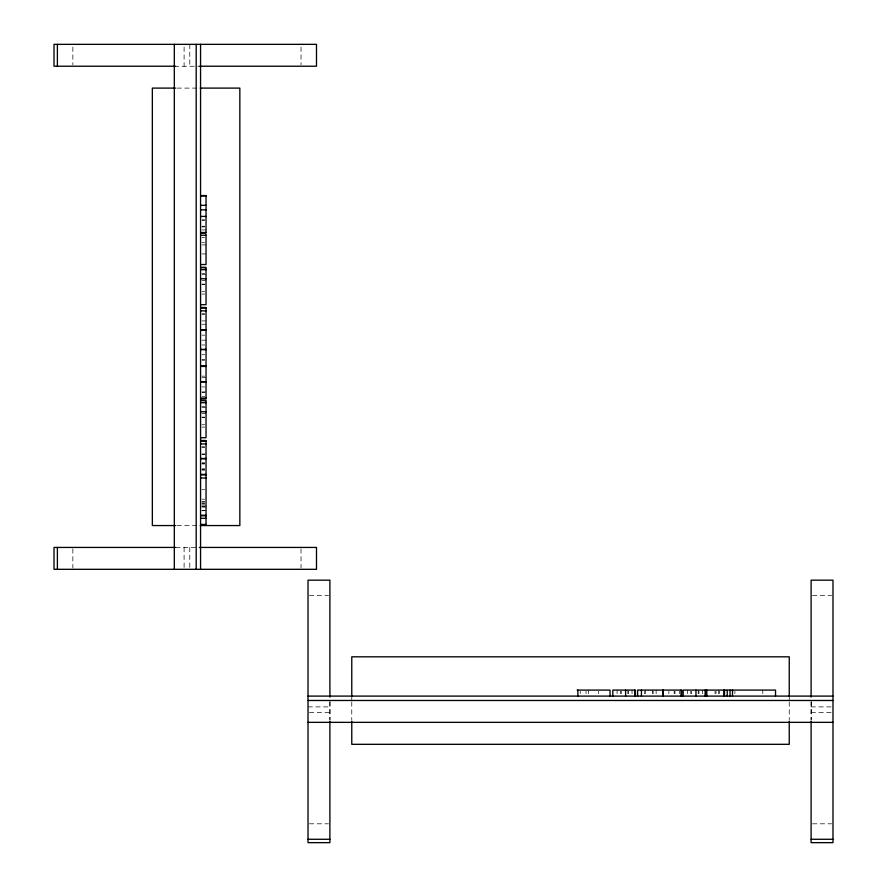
<?xml version="1.0" encoding="UTF-8"?>
<svg xmlns="http://www.w3.org/2000/svg" width="887" height="887" viewBox="0 0 887 887"><rect width="100%" height="100%" fill="white"/><g stroke="black" fill="none" stroke-linecap="round" stroke-linejoin="round"><path stroke-width="0.67" stroke-dasharray="4.43 3.33" d="M174.318 66.303L199.065 66.226M176.968 88.101L198.378 88.101M201.937 219.821L204.664 219.821M201.937 220.331L204.664 220.331M201.937 226.24L204.664 226.24M201.937 226.917L204.664 226.917M201.937 229.888L206.039 229.888M201.937 237.394L204.664 237.417M201.937 242.728L204.664 242.728M201.937 244.912L206.039 244.912M201.937 253.937L206.039 253.937M201.937 273.606L204.664 273.606M201.937 274.382L206.039 274.382M201.937 280.591L206.039 280.591M201.937 284.106L204.664 284.106M201.937 284.35L204.664 284.372M201.937 291.701L204.664 291.701M201.937 294.085L204.664 294.085M201.937 313.743L204.664 313.743M201.937 314.497L204.664 314.497M201.937 320.917L206.039 320.917M201.937 324.254L206.039 324.254M201.937 335.175L204.664 335.175M201.937 340.176L206.039 340.176M201.937 344.965L204.664 344.965M201.937 354.722L204.664 354.722M201.937 359.579L204.664 359.579M201.937 360.233L204.664 360.233M201.937 376.143L204.664 376.143M201.937 377.685L206.039 377.685M201.937 386.943L204.664 386.943M201.937 391.91L206.039 391.91M201.937 392.575L204.664 392.575M201.937 396.733L204.664 396.733M201.937 406.645L204.664 406.645M201.937 407.41L206.039 407.41M201.937 413.63L206.039 413.63M201.937 417.145L204.664 417.145M201.937 417.411L204.664 417.389M201.937 424.74L204.664 424.74M201.937 427.113L204.664 427.113M201.937 446.782L204.664 446.782M201.937 447.536L204.664 447.536M201.937 453.956L206.039 453.956M201.937 454.632L204.664 454.632M201.937 462.97L204.664 462.97M201.937 463.18L204.664 463.18M201.937 463.979L204.664 463.979M201.937 468.857L204.664 468.857M201.937 469.722L204.664 469.722M201.937 470.077L204.664 470.077M201.937 489.713L204.664 489.713M201.937 499.181L204.664 499.181M201.937 501.643L204.664 501.643M201.937 502.142L204.664 502.142M201.937 503.506L204.664 503.506M201.937 504.126L204.664 504.126M201.937 505.934L206.039 505.934M201.937 506.754L204.664 506.754M201.937 507.02L206.039 507.02M201.937 510.424L206.039 510.424M201.937 510.735L204.664 510.735M176.968 525.559L198.378 525.559M175.681 547.434L199.564 547.434M309.397 595.643L328.534 595.643M812.481 595.643L831.618 595.643M308.022 706.884L329.897 706.884M811.106 706.884L831.618 706.884M309.397 712.571L329.897 712.571M811.106 712.571L832.982 712.571M309.397 823.812L328.534 823.812M812.481 823.812L831.618 823.812M811.184 701.839L811.184 719.612M811.106 701.562L811.106 719.767M789.242 697.193L789.242 700.475M789.242 701.927L789.242 719.701M762.798 690.086L762.798 693.689M734.913 691.283L734.913 693.689M719.191 691.283L719.191 693.689M718.803 690.086L718.803 693.689M716.009 691.283L716.009 693.689M715.055 691.283L715.055 693.689M702.404 690.086L702.404 693.689M698.956 691.283L698.956 693.689M698.202 690.086L698.202 693.689M691.627 691.283L691.627 693.689M690.785 691.283L690.785 693.689M687.436 690.086L687.436 693.689M679.619 691.283L679.619 693.689M674.952 691.283L674.952 693.689M674.187 691.283L674.187 693.689M668.853 691.283L668.853 693.689M656.125 690.086L656.125 693.689M653.198 691.283L653.198 693.689M652.455 690.086L652.455 693.689M645.392 690.086L645.392 693.689M644.561 691.283L644.561 693.689M632.043 690.086L632.043 693.689M628.595 691.283L628.595 693.689M627.852 690.086L627.852 693.689M621.277 691.283L621.277 693.689M620.423 691.283L620.423 693.689M617.075 690.086L617.075 693.689M598.392 691.283L598.392 693.689M588.469 690.086L588.469 693.689M586.063 691.283L586.063 693.689M580.22 691.283L580.209 693.689M351.773 697.193L351.773 700.475M351.773 701.927L351.773 719.701M329.975 701.839L329.975 719.612M329.897 701.562L329.897 719.767M301.026 47.089L301.026 64.851M301.026 548.798L301.026 567.935M189.785 44.35L189.785 66.226M189.785 547.434L189.785 567.935M184.097 47.089L184.097 66.226M184.097 547.434L184.097 569.31M72.856 47.089L72.856 64.851M72.856 548.798L72.856 567.935"/><path stroke-width="1.33" d="M175.582 66.226L54.018 66.226L54.018 44.35L316.493 44.35L316.493 66.226L199.564 66.226M175.593 88.101L152.353 88.101L152.353 525.559L175.593 525.559M200.207 88.101L239.845 88.101L239.845 525.559L200.207 525.559M200.562 195.539L206.039 195.539L206.039 233.137L200.562 233.137M200.562 195.949L206.039 195.949M200.562 205.329L206.039 205.329M200.562 209.831L206.039 209.831M200.562 216.428L206.039 216.428M200.562 232.483L206.039 232.483M200.562 235.266L206.039 235.266M200.562 264.526L206.039 264.526L206.039 234.623M200.562 267.309L206.039 267.309L206.039 304.673L200.562 304.673M200.562 269.26L206.039 269.26M200.562 269.67L206.039 269.67M200.562 278.762L206.039 278.762M200.562 307.456L206.039 307.456L206.039 366.442L200.562 366.442M200.562 308.099L206.039 308.099M200.562 310.882L206.039 310.882M200.562 329.997L206.039 329.997M200.562 330.197L206.039 330.197M200.562 349.4L206.039 349.4M200.562 349.611L206.039 349.611M200.562 365.788L206.039 365.788M200.562 381.676L206.039 381.676M200.562 381.887L206.039 381.887M200.562 398.13L206.039 398.13M200.562 398.773L206.039 398.773L206.039 366.919M200.562 400.347L206.039 400.347L206.039 437.712L200.562 437.712M200.562 402.299L206.039 402.299M200.562 402.709L206.039 402.709M200.562 411.79L206.039 411.79M200.562 440.495L206.039 440.495L206.039 524.949L200.562 524.949M200.562 441.138L206.039 441.138M200.562 443.921L206.039 443.921M200.562 458.446L206.039 458.446M200.562 458.767L206.039 458.767M200.562 474.368L206.039 474.368M200.562 474.9L206.039 474.9M200.562 478.004L206.039 478.004M200.562 515.28L206.039 515.28M200.562 515.779L206.039 515.779M200.562 518.307L206.039 518.307M200.562 524.45L206.039 524.45M175.582 547.434L54.018 547.434L54.018 569.31L316.493 569.31L316.493 547.434L199.564 547.434M577.149 690.086L610.045 690.086L610.045 696.095M726.775 690.086L706.407 690.086L706.407 696.095M308.022 696.095L832.982 696.095M308.022 700.475L832.982 700.475M308.022 722.351L832.982 722.351M308.022 839.279L329.897 839.279M811.106 839.279L832.982 839.279M811.106 697.104L811.106 580.176L832.982 580.176L832.982 842.65L811.106 842.65L811.106 721.076M789.242 696.461L789.242 656.812L351.773 656.812L351.773 696.461M789.242 721.076L789.242 744.315L351.773 744.315L351.773 721.076M775.526 696.095L775.526 690.086L727.229 690.086L727.229 696.095M732.507 690.086L732.507 696.095M730.068 690.086L730.068 696.095M724.502 690.086L724.502 696.095M723.914 690.086L723.914 696.095M706.762 690.086L706.762 696.095M705.819 696.095L705.819 690.086L683.167 690.086L683.167 696.095M705.098 690.086L705.098 696.095M695.962 690.086L695.962 696.095M681.737 696.095L681.737 690.086L637.642 690.086L637.642 696.095M681.016 690.086L681.016 696.095M663.154 690.086L663.154 696.095M662.933 690.086L662.933 696.095M641.423 690.086L641.423 696.095M635.458 696.095L635.458 690.086L612.817 690.086L612.817 696.095M634.748 690.086L634.748 696.095M625.601 690.086L625.601 696.095M577.858 690.086L577.858 696.095M329.897 697.104L329.897 580.176L308.022 580.176L308.022 842.65L329.897 842.65L329.897 721.076M200.562 44.35L200.562 569.31M196.193 44.35L196.193 569.31M174.318 44.35L174.318 569.31M57.389 44.35L57.389 66.226M57.389 547.434L57.389 569.31"/></g></svg>
